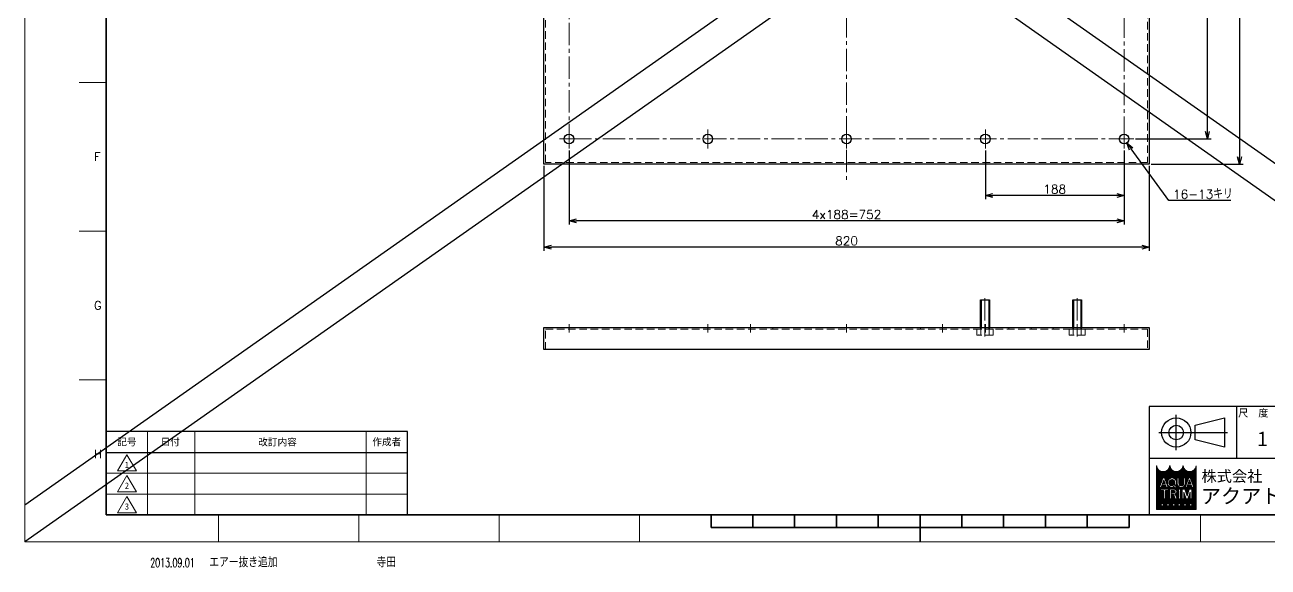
# Model space of a CAD drawing. Header units: millimetres. Extents: x 0 to 7745, y -34 to 1846.
# Drawn here: x 0 to 1684, y -34 to 701 of the extents above; entities that cross this region are included whole.
import ezdxf
from ezdxf import colors
from ezdxf.entities.mleader import LeaderData, LeaderLine
from ezdxf.enums import TextEntityAlignment as Align
from ezdxf.math import Vec2, Vec3

# ---------------------------------------------------------------- set-up
doc = ezdxf.new("R2010")
doc.units = ezdxf.units.MM
doc.header["$LTSCALE"] = 1.6
doc.header["$PDMODE"] = 99
doc.header["$PDSIZE"] = 1
doc.linetypes.add('CENTER2', pattern=[28.575000000000003, 19.05, -3.175, 3.175, -3.175])
doc.linetypes.add('HIDDEN', pattern=[9.524999999999999, 6.35, -3.175])
for name, color, linetype, lineweight in [('04_HIDDEN', 2, 'HIDDEN', 13), ('05_CENTER', 4, 'CENTER2', 13), ('08_DIM', 3, 'Continuous', 13), ('90_FRAME', 5, 'Continuous', 35)]:
    doc.layers.add(name, color=color, linetype=linetype, lineweight=lineweight)
doc.layers.add('10_DRAFT', color=8, linetype='Continuous', lineweight=0, plot=False)
doc.layers.add('91_BLANK', color=5, linetype='Continuous', lineweight=0, plot=False)
doc.styles.add('KSS_TXT', font='txt.shx', dxfattribs={"bigfont": 'extfont2.shx'})
doc.styles.add('KSS_TXT_L', font='txt.shx', dxfattribs={"height": 12, "bigfont": 'extfont2.shx'})
doc.styles.add('MS_G', font='MS Gothic.ttf')
doc.styles.get("Standard").update_dxf_attribs({"font": 'txt.shx', "bigfont": 'extfont2.shx'})
doc.styles.add('表題用', font='MS PGothic.ttf')
doc.dimstyles.new('KSS_DIM', dxfattribs={"dimscale": 4, "dimtxt": 3, "dimasz": 2.5, "dimexe": 1.25, "dimexo": 0.625, "dimtad": 1, "dimdsep": 46, "dimtxsty": 'KSS_TXT', "dimblk": 'OPEN30', "dimcen": 0, "dimazin": 2, "dimtfac": 0.75, "dimtmove": 0, "dimatfit": 3, "dimldrblk": 'OPEN30', "dimfxl": 1.25, "dimtolj": 1, "dimarcsym": 0})
doc.dimstyles.new('KSS_DIM$3', dxfattribs={"dimscale": 4, "dimtxt": 3, "dimasz": 2.5, "dimexe": 1.25, "dimexo": 0.625, "dimtad": 1, "dimtih": 1, "dimtoh": 1, "dimdsep": 46, "dimtxsty": 'KSS_TXT', "dimblk": 'OPEN30', "dimcen": 0, "dimazin": 2, "dimtfac": 0.75, "dimtofl": 0, "dimtmove": 0, "dimatfit": 3, "dimldrblk": 'OPEN30', "dimfxl": 1.25, "dimtolj": 1, "dimarcsym": 0})

# ---------------------------------------------------------------- blocks, each defined once
blk = doc.blocks.new('AM_BALLOON1')
at = {"transparency": 16777216}
blk.add_circle((0, 0), 5, dxfattribs=at)
blk.add_attdef('B_NUMBER', text='', height=3, dxfattribs=at).set_placement((0, 0), align=Align.MIDDLE_CENTER)
blk = doc.blocks.new('_OPEN')
at = {"color": 0, "linetype": 'ByBlock'}
for p, q in [((-1, 0.1666666666666666), (0, 0)), ((0, 0), (-1, -0.1666666666666666)), ((0, 0), (-1, 0))]:
    blk.add_line(p, q, dxfattribs=at)
blk = doc.blocks.new('A$C32E92F6D_1')
at = {"color": 0}
for p, q in [((-10.9696580000018, 8), (10.96965799999816, 8)), ((-10.9696580000018, 0), (-10.9696580000018, 8)), ((-10.9696580000018, 0), (10.96965799999816, 0)), ((-5.484826000003522, 0), (-5.484826000003522, 8)), ((5.484824999995908, 0), (5.484824999995908, 8)), ((10.96965799999816, 0), (10.96965799999816, 8))]:
    blk.add_line(p, q, dxfattribs=at)
at = {"color": 0, "linetype": 'CENTER2'}
blk.add_line((-3.637978807091713e-12, -42.06724930068594), (-3.637978807091713e-12, 10.08103002353891), dxfattribs=at)
at = {"color": 0, "linetype": 'HIDDEN'}
for p, q in [((-6.000008000002708, -40), (-6.000008000002708, -3.637978807091713e-12)), ((-5.053008000002592, -40), (-5.053008000002592, -3.637978807091713e-12)), ((5.052991999997175, -40), (5.052991999997175, -3.637978807091713e-12)), ((5.999991999997292, -40), (5.999991999997292, -3.637978807091713e-12)), ((-6.000008000002708, -40), (5.999991999997292, -40))]:
    blk.add_line(p, q, dxfattribs=at)
at = {"layer": '10_DRAFT', "style": 'KSS_TXT_L'}
blk.add_text('BT-M12x40L', height=0.3, dxfattribs=at).set_placement((6.259527368034469, 7.658340181842505))
blk = doc.blocks.new('_Open30')
at = {"color": 0, "linetype": 'ByBlock', "lineweight": -2}
for p, q in [((-1, 0.26794919), (0, 0)), ((0, 0), (-1, -0.26794919)), ((0, 0), (-1, 0))]:
    blk.add_line(p, q, dxfattribs=at)
blk = doc.blocks.new('*D147')
at = {"layer": '08_DIM', "color": 0, "lineweight": -2, "transparency": 16777216}
for p, q in [((1301.293689496165, 530.8912941020553), (1301.293689496165, 464.939733433381)), ((1489.293689488505, 530.8912941020553), (1489.293689488505, 464.939733433381)), ((1479.293689488505, 469.939733433381), (1311.293689496165, 469.939733433381))]:
    blk.add_line(p, q, dxfattribs=at)
at = {"layer": 'Defpoints', "color": 0, "transparency": 16777216}
for p in [(1301.293689496165, 533.3912941020553), (1489.293689488505, 533.3912941020553), (1301.293689496165, 469.939733433381)]:
    blk.add_point(p, dxfattribs=at)
at = {"layer": '08_DIM', "color": 0, "lineweight": -2, "transparency": 16777216, "xscale": 10, "yscale": 10, "zscale": 10, "rotation": 180}
blk.add_blockref('_Open30', (1301.293689496165, 469.939733433381), dxfattribs=at)
at = {"layer": '08_DIM', "color": 0, "lineweight": -2, "transparency": 16777216, "xscale": 10, "yscale": 10, "zscale": 10}
blk.add_blockref('_Open30', (1489.293689488505, 469.939733433381), dxfattribs=at)
at = {"layer": '08_DIM', "color": 0, "transparency": 16777216, "insert": (1395.293689492335, 478.439733433381), "char_height": 12, "attachment_point": 5, "style": 'KSS_TXT'}
blk.add_mtext('\\A1;188', dxfattribs=at)
blk = doc.blocks.new('*D148')
at = {"layer": '08_DIM', "color": 0, "lineweight": -2, "transparency": 16777216}
for p, q in [((737.2936894885054, 530.8912941020553), (737.2936894885054, 430.4867494991978)), ((1489.293689488505, 530.8912941020553), (1489.293689488505, 430.4867494991978)), ((1479.293689488505, 435.4867494991978), (747.2936894885054, 435.4867494991978))]:
    blk.add_line(p, q, dxfattribs=at)
at = {"layer": 'Defpoints', "color": 0, "transparency": 16777216}
for p in [(737.2936894885054, 533.3912941020553), (1489.293689488505, 533.3912941020553), (737.2936894885054, 435.4867494991978)]:
    blk.add_point(p, dxfattribs=at)
at = {"layer": '08_DIM', "color": 0, "lineweight": -2, "transparency": 16777216, "xscale": 10, "yscale": 10, "zscale": 10, "rotation": 180}
blk.add_blockref('_Open30', (737.2936894885054, 435.4867494991978), dxfattribs=at)
at = {"layer": '08_DIM', "color": 0, "lineweight": -2, "transparency": 16777216, "xscale": 10, "yscale": 10, "zscale": 10}
blk.add_blockref('_Open30', (1489.293689488505, 435.4867494991978), dxfattribs=at)
at = {"layer": '08_DIM', "color": 0, "transparency": 16777216, "insert": (1113.293689488505, 443.9950828325311), "char_height": 12, "attachment_point": 5, "style": 'KSS_TXT'}
blk.add_mtext('\\A1;4x188=752', dxfattribs=at)
blk = doc.blocks.new('*D149')
at = {"layer": '08_DIM', "color": 0, "lineweight": -2, "transparency": 16777216}
for p, q in [((703.293689488529, 509.9268847162402), (703.293689488529, 394.7642022428849)), ((1523.293689488529, 509.9268847162402), (1523.293689488529, 394.7642022428849)), ((1513.293689488529, 399.7642022428849), (713.293689488529, 399.7642022428849))]:
    blk.add_line(p, q, dxfattribs=at)
at = {"layer": 'Defpoints', "color": 0, "transparency": 16777216}
for p in [(703.293689488529, 512.4268847162402), (1523.293689488529, 512.4268847162402), (703.293689488529, 399.7642022428849)]:
    blk.add_point(p, dxfattribs=at)
at = {"layer": '08_DIM', "color": 0, "lineweight": -2, "transparency": 16777216, "xscale": 10, "yscale": 10, "zscale": 10, "rotation": 180}
blk.add_blockref('_Open30', (703.293689488529, 399.7642022428849), dxfattribs=at)
at = {"layer": '08_DIM', "color": 0, "lineweight": -2, "transparency": 16777216, "xscale": 10, "yscale": 10, "zscale": 10}
blk.add_blockref('_Open30', (1523.293689488529, 399.7642022428849), dxfattribs=at)
at = {"layer": '08_DIM', "color": 0, "transparency": 16777216, "insert": (1113.293689488529, 408.2642022428849), "char_height": 12, "attachment_point": 5, "style": 'KSS_TXT'}
blk.add_mtext('\\A1;820', dxfattribs=at)
blk = doc.blocks.new('*D150')
at = {"layer": '08_DIM', "color": 0, "lineweight": -2, "transparency": 16777216}
for p, q in [((1504.829280102714, 1298.426884716217), (1607.071851408546, 1298.426884716217)), ((1602.071851408546, 556.4268847162166), (1602.071851408546, 1288.426884716217)), ((1504.829280102714, 546.4268847162166), (1607.071851408546, 546.4268847162166))]:
    blk.add_line(p, q, dxfattribs=at)
at = {"layer": 'Defpoints', "color": 0, "transparency": 16777216}
for p in [(1502.329280102714, 1298.426884716217), (1602.071851408546, 1298.426884716217), (1502.329280102714, 546.4268847162166)]:
    blk.add_point(p, dxfattribs=at)
at = {"layer": '08_DIM', "color": 0, "lineweight": -2, "transparency": 16777216, "xscale": 10, "yscale": 10, "zscale": 10}
for p, rotation in [((1602.071851408546, 1298.426884716217), 90), ((1602.071851408546, 546.4268847162166), 270)]:
    blk.add_blockref('_Open30', p, dxfattribs=dict(at, rotation=rotation))
at = {"layer": '08_DIM', "color": 0, "transparency": 16777216, "insert": (1593.563518075212, 922.4268847162166), "char_height": 12, "attachment_point": 5, "rotation": 90, "style": 'KSS_TXT'}
blk.add_mtext('\\A1;4x188=752', dxfattribs=at)
blk = doc.blocks.new('*D151')
at = {"layer": '08_DIM', "color": 0, "lineweight": -2, "transparency": 16777216}
for p, q in [((1525.793689488529, 1332.42688471624), (1650.744584679184, 1332.42688471624)), ((1645.744584679184, 1322.42688471624), (1645.744584679184, 522.4268847162402)), ((1525.793689488529, 512.4268847162402), (1650.744584679184, 512.4268847162402))]:
    blk.add_line(p, q, dxfattribs=at)
at = {"layer": 'Defpoints', "color": 0, "transparency": 16777216}
for p in [(1523.293689488529, 1332.42688471624), (1523.293689488529, 512.4268847162402), (1645.744584679184, 512.4268847162402)]:
    blk.add_point(p, dxfattribs=at)
at = {"layer": '08_DIM', "color": 0, "lineweight": -2, "transparency": 16777216, "xscale": 10, "yscale": 10, "zscale": 10}
for p, rotation in [((1645.744584679184, 1332.42688471624), 90), ((1645.744584679184, 512.4268847162402), 270)]:
    blk.add_blockref('_Open30', p, dxfattribs=dict(at, rotation=rotation))
at = {"layer": '08_DIM', "color": 0, "transparency": 16777216, "insert": (1637.244584679184, 922.4268847162402), "char_height": 12, "attachment_point": 5, "rotation": 90, "style": 'KSS_TXT'}
blk.add_mtext('\\A1;820', dxfattribs=at)
blk = doc.blocks.new('*D161')
at = {"layer": '08_DIM', "color": 0, "lineweight": -2, "transparency": 16777216}
for p, q in [((1549.678811391708, 463.0087280557556), (1498.968880369729, 533.0612316677604)), ((1633.862144725041, 463.0087280557556), (1549.678811391708, 463.0087280557556))]:
    blk.add_line(p, q, dxfattribs=at)
at = {"layer": 'Defpoints', "color": 0, "transparency": 16777216}
for p in [(1485.482250656541, 551.6921419777626), (1493.105128320517, 541.1616274547179)]:
    blk.add_point(p, dxfattribs=at)
at = {"layer": '08_DIM', "color": 0, "lineweight": -2, "transparency": 16777216, "xscale": 10, "yscale": 10, "zscale": 10, "rotation": 125.900201457807}
blk.add_blockref('_Open30', (1493.105128320517, 541.1616274547179), dxfattribs=at)
at = {"layer": '08_DIM', "color": 0, "transparency": 16777216, "insert": (1596.020478058375, 471.5087280557556), "char_height": 12, "attachment_point": 5, "style": 'KSS_TXT'}
blk.add_mtext('\\A1;16-13キリ', dxfattribs=at)

msp = doc.modelspace()

# ---------------------------------------------------------------- hatches: boundary and pattern name
at = {"layer": '90_FRAME', "lineweight": 5}
h = msp.add_hatch(dxfattribs=at)
h.set_pattern_fill('_USER', color=4, scale=1.2, angle=45, pattern_type=0)
h.set_pattern_definition([(45, (-945.6771580300181, -14.96861364743239), (-0.8485281374238569, 0.848528137423857), [])])
edge = h.paths.add_edge_path()
edge.add_arc((1587.106851105426, 103.0756889406746), 0.2561589359989652, 90, 180)
edge.add_ellipse((1578.141288345462, 103.0756889406746), major_axis=(-8.709403823964816, 0), ratio=0.8823529411764706, start_angle=360, end_angle=540, ccw=False)
edge.add_arc((1569.175725585498, 103.0756889406746), 0.2561589359989652, 3.187317984128255, 180.0000000000261)
edge.add_ellipse((1560.210162825533, 103.0756889406746), major_axis=(-8.709403823964816, 0), ratio=0.8823529411764706, start_angle=360, end_angle=540, ccw=False)
edge.add_arc((1551.244600065569, 103.0756889406746), 0.2561589359989652, 3.187317984128255, 180)
edge.add_ellipse((1542.279037305605, 103.0756889406746), major_axis=(-8.709403823964816, 0), ratio=0.8823529411764706, start_angle=360, end_angle=540, ccw=False)
edge.add_arc((1533.313474545641, 103.0756889406746), 0.2561589359989652, 3.187317984128255, 90)
edge.add_line((1533.313474545641, 103.3318478766758), (1533.313474545641, 44.15913366091428))
edge.add_line((1533.313474545641, 44.15913366091246), (1587.106851105424, 44.15913366091246))
edge.add_line((1587.106851105426, 44.15913366091246), (1587.106851105426, 103.3318478766722))
h.paths.add_polyline_path([(1541.987718313027, 86.72910592718273), (1544.1115856863, 86.72910592718273), (1548.941307527639, 73.98263727187242), (1548.941307527639, 73.92115912723403), (1546.641970452547, 73.92115912723403), (1545.439607969325, 77.29778354664433), (1540.710927817199, 77.29778354664433), (1541.404155285403, 79.24459146023565), (1544.746380501125, 79.24459146023565), (1543.049651999663, 84.00955624507134), (1539.457333546783, 73.92115912723403), (1537.157996471688, 73.92115912723403), (1537.157996471688, 73.98263727187242)], flags=16)
edge = h.paths.add_edge_path(flags=16)
edge.add_ellipse((1554.286678030083, 81.09360933520458), major_axis=(-5.8916555279762, 0), ratio=0.9565217391304346, start_angle=180, end_angle=360, ccw=False)
edge.add_line((1560.178333558059, 81.09360933520458), (1560.178333558059, 79.55665571921037))
edge.add_ellipse((1554.286678030083, 79.55665571921037), major_axis=(-5.8916555279762, 0), ratio=0.9565217391304346, start_angle=142.1052553177129, end_angle=180, ccw=False)
edge.add_line((1558.936021579444, 76.09526146155787), (1557.285296600079, 77.4554772650825))
edge.add_ellipse((1554.286678030083, 79.70737472682578), major_axis=(3.75679118758396, 0), ratio=0.9950358206786509, start_angle=-37.0427632869818, end_angle=0)
edge.add_line((1558.043464501574, 79.70722960958102), (1558.043464501574, 80.94289032758917))
edge.add_ellipse((1554.286678030083, 80.94289032758917), major_axis=(3.75678647149081, 0), ratio=0.9947182625257321, start_angle=360, end_angle=540)
edge.add_line((1550.529891558592, 80.94289032758917), (1550.529891558592, 79.70724298545775))
edge.add_ellipse((1554.286678030083, 79.70737472682578), major_axis=(3.75679118758396, 0), ratio=0.9950358206786509, start_angle=-180, end_angle=-65.75794872216291)
edge.add_line((1555.829187784792, 76.29886595284898), (1554.783233280467, 77.31683014038919))
edge.add_line((1554.783233280465, 77.31683014038737), (1555.917878471079, 78.52166531088534))
edge.add_line((1555.917878471079, 78.52166531088716), (1560.662102406963, 74.61237184667317))
edge.add_line((1560.662102406961, 74.61237184667135), (1559.17957633999, 73.03813563481873))
edge.add_line((1559.179576339993, 73.03813563482055), (1557.398624999427, 74.77142773973338))
edge.add_ellipse((1554.286678030083, 79.55665571921037), major_axis=(-5.8916555279762, 0), ratio=0.9565217391304346, start_angle=0, end_angle=121.88362473889401, ccw=False)
edge.add_line((1548.395022502107, 79.55665571921037), (1548.395022502107, 81.09360933520458))
h.paths.add_polyline_path([(1549.322272314501, 71.3595697672443), (1549.322272314501, 69.56645721525075), (1545.479888274516, 69.56645721525075, 0.4142135623730951), (1545.223729338515, 69.31029827925141), (1545.223729338515, 58.5516229672956), (1542.918298914527, 58.5516229672956), (1542.918298914527, 69.31029827925141, 0.4142135623730951), (1542.662139978529, 69.56645721525075), (1538.819755938545, 69.56645721525075), (1538.819755938545, 71.3595697672443)], flags=16)
edge = h.paths.add_edge_path(flags=16)
edge.add_line((1550.782336630131, 71.3595697672443), (1556.673992158107, 71.3595697672443))
edge.add_ellipse((1556.673992158103, 67.99033192354347), major_axis=(-4.134945875879031, 7.595772347314229e-16), ratio=0.8148203011203055, start_angle=111.38697473498539, end_angle=270, ccw=False)
edge.add_arc((1557.308096793895, 63.42427632530399), 1.674818033710892, 22.272952259934925, 58.5531130129101, ccw=False)
edge.add_line((1558.85795455382, 64.05906477040827), (1561.06509696998, 58.65408654169534))
edge.add_line((1561.065096969982, 58.65408654169534), (1561.065096969982, 58.5516229672956))
edge.add_line((1561.065096969982, 58.5516229672956), (1558.580355290793, 58.5516229672956))
edge.add_line((1558.580355290793, 58.5516229672956), (1556.630490053464, 63.97910444256723))
edge.add_arc((1555.679984732655, 63.59645833584892), 1.02463574399587, 21.92829786654815, 90)
edge.add_line((1555.679984732655, 64.62109407984263), (1553.164614734919, 64.62109407984263))
edge.add_line((1553.164614734917, 64.62109407984263), (1553.164614734917, 66.41420663183618))
edge.add_line((1553.164614734917, 66.41420663183618), (1556.981382881301, 66.41420663183618))
edge.add_arc((1556.926424426744, 67.99033192354347), 1.577083183248922, 271.9970571044071, 448.0029428955929)
edge.add_line((1556.981382881306, 69.56645721525075), (1553.087767054122, 69.56645721525075))
edge.add_line((1553.08776705412, 69.56645721525075), (1553.08776705412, 58.5516229672956))
edge.add_line((1553.08776705412, 58.5516229672956), (1550.782336630129, 58.5516229672956))
edge.add_line((1550.782336630131, 58.5516229672956), (1550.782336630131, 71.3595697672443))
h.paths.add_polyline_path([(1561.362454897633, 86.72910592718273), (1563.667885321626, 86.72910592718273), (1563.667885321626, 79.55665571921037, 0.175030561155744), (1564.684904958587, 76.62111705864646, 0.2571496110314638), (1568.798680148641, 76.62111705864646, 0.1750305611562702), (1569.815699785599, 79.55665571921946), (1569.815699785599, 86.72910592718273), (1572.121130209591, 86.72910592718273), (1572.121130209591, 79.09325813684137, -0.3793912406243967), (1567.12603095761, 73.92115912723403), (1566.35755414961, 73.92115912723403, -0.3793912406243716), (1561.362454897633, 79.09325813684137)], flags=16)
h.paths.add_polyline_path([(1563.007672923854, 71.3595697672443), (1565.825421219845, 71.3595697672443), (1565.825421219845, 69.56645721525075, 0.4142135623730951), (1565.569262283847, 69.31029827925141), (1565.569262283847, 60.60089445528666, 0.4142135623730951), (1565.825421219845, 60.34473551928915), (1565.825421219845, 58.5516229672956), (1563.007672923854, 58.5516229672956), (1563.007672923854, 60.34473551928915, 0.4142135623730951), (1563.263831859855, 60.60089445528666), (1563.263831859855, 69.31029827925141, 0.4142135623730951), (1563.007672923854, 69.56645721525075)], flags=16)
h.paths.add_polyline_path([(1568.133347768792, 71.3595697672443), (1571.478678283533, 71.3595697672443), (1574.537321168766, 62.05736025438256), (1577.595964053999, 71.3595697672443), (1580.943417472809, 71.3595697672443), (1580.943417472809, 58.5516229672956), (1578.63798704882, 58.5516229672956), (1578.63798704882, 67.51718572725969), (1575.690036380762, 58.5516229672956), (1573.384605956773, 58.5516229672956), (1570.436655288712, 67.51718572725969), (1570.438778192784, 58.5516229672956), (1568.133347768792, 58.5516229672956)], flags=16)
h.paths.add_polyline_path([(1576.821057836765, 86.72910592718273), (1578.944925210039, 86.72910592718273), (1583.774647051378, 73.98263727187242), (1583.774647051378, 73.92115912723403), (1581.475309976282, 73.92115912723403), (1580.272947493064, 77.29778354664433), (1575.544267340938, 77.29778354664433), (1576.237494809139, 79.24459146023565), (1579.579720024864, 79.24459146023565), (1577.882991523402, 84.00955624507134), (1574.290673070518, 73.92115912723403), (1571.991335995423, 73.92115912723403), (1571.991335995423, 73.98263727187242)], flags=16)
h.paths.add_polyline_path([(1539.461289009618, 51.84390174088168), (1542.535196241603, 51.84390174088168), (1542.535196241603, 48.76999450889508), (1539.461289009618, 48.76999450889508)], flags=16)
h.paths.add_polyline_path([(1547.146057089587, 51.84390174088168), (1550.219964321572, 51.84390174088168), (1550.219964321572, 48.76999450889508), (1547.146057089587, 48.76999450889508)], flags=16)
h.paths.add_polyline_path([(1554.830825169556, 51.84390174088168), (1557.904732401541, 51.84390174088168), (1557.904732401541, 48.76999450889508), (1554.830825169556, 48.76999450889508)], flags=16)
h.paths.add_polyline_path([(1562.515593249526, 51.84390174088168), (1565.58950048151, 51.84390174088168), (1565.58950048151, 48.76999450889508), (1562.515593249526, 48.76999450889508)], flags=16)
h.paths.add_polyline_path([(1570.200361329495, 51.84390174088168), (1573.27426856148, 51.84390174088168), (1573.27426856148, 48.76999450889508), (1570.200361329495, 48.76999450889508)], flags=16)
h.paths.add_polyline_path([(1577.885129409464, 51.84390174088168), (1580.959036641449, 51.84390174088168), (1580.959036641449, 48.76999450889508), (1577.885129409464, 48.76999450889508)], flags=16)

# ---------------------------------------------------------------- linework, layer by layer
for p, q in [((-8.093379619822372e-07, 1655.492231894922), (2352.090441588782, -1.126752522395691e-07)), ((2352.090441588782, 1655.492231894922), (-8.093379619822372e-07, -1.126752522395691e-07)), ((2281.051435880318, 1655.492231894923), (-8.093379619822372e-07, 49.99999988732475)), ((71.03900489912576, 1655.492231894923), (2352.090441588782, 49.99999988732475)), ((1294.793712489828, 290.789903493872), (1294.793712489828, 328.4899034938727)), ((1294.793712489828, 328.4899034938727), (1306.793712489828, 328.4899034938727)), ((1295.740712489828, 328.4899034938727), (1295.740712489828, 290.789903493872)), ((1305.846712489828, 328.4899034938727), (1305.846712489828, 290.789903493872)), ((1306.793712489828, 328.4899034938727), (1306.793712489828, 290.789903493872)), ((1419.793697489827, 290.789903493872), (1419.793697489827, 328.4899034938727)), ((1419.793697489827, 328.4899034938727), (1431.793697489827, 328.4899034938727)), ((1420.740697489827, 328.4899034938727), (1420.740697489827, 290.789903493872)), ((1430.846697489827, 328.4899034938727), (1430.846697489827, 290.789903493872)), ((1431.793697489827, 328.4899034938727), (1431.793697489827, 290.789903493872))]:
    msp.add_line(p, q)
at = {"color": 0}
for points in [[(703.293689488529, 1332.42688471624), (1523.293689488529, 1332.42688471624), (1523.293689488529, 512.4268847162402), (703.293689488529, 512.4268847162402)], [(703.293689488529, 290.789903493872), (1523.293689488529, 290.789903493872), (1523.293689488529, 260.789903493872), (703.293689488529, 260.789903493872)]]:
    msp.add_lwpolyline(points, close=True, dxfattribs=at)
for centre in [(737.293689488529, 546.4268847162402), (925.2936894885308, 546.4268847162402), (1113.293689488529, 546.4268847162402), (1301.293689496189, 546.4268847162402), (1489.293689488529, 546.4268847162402)]:
    msp.add_circle(centre, 6.5, dxfattribs=at)
at = {"layer": '04_HIDDEN'}
for p, q in [((705.5936894885283, 288.4899034938727), (1520.99368948853, 288.4899034938727)), ((705.5936894885283, 260.789903493872), (705.5936894885283, 288.4899034938727)), ((1013.293689489824, 288.4899034938727), (1013.293689489824, 290.789903493872)), ((1213.293689487234, 288.4899034938727), (1213.293689487234, 290.789903493872)), ((1333.29368948983, 288.4899034938727), (1333.29368948983, 290.789903493872)), ((1393.29368948983, 288.4899034938727), (1393.29368948983, 290.789903493872)), ((1520.99368948853, 288.4899034938727), (1520.99368948853, 260.789903493872))]:
    msp.add_line(p, q, dxfattribs=at)
msp.add_lwpolyline([(705.5936894885283, 1330.126884716241), (1520.99368948853, 1330.126884716241), (1520.99368948853, 514.7268847162413), (705.5936894885283, 514.7268847162413)], close=True, dxfattribs=at)
at = {"layer": '05_CENTER'}
for p, q in [((1113.29368948983, 1354.675506064494), (1113.29368948983, 490.1782633613473)), ((737.2936894885054, 533.3912941020553), (737.2936894885054, 559.4624753304179)), ((925.2936894885072, 533.3912941020553), (925.2936894885072, 559.4624753304179)), ((1113.293689488505, 533.3912941020553), (1113.293689488505, 559.4624753304179)), ((1301.293689496165, 533.3912941020553), (1301.293689496165, 559.4624753304179)), ((1489.293689488505, 533.3912941020553), (1489.293689488505, 559.4624753304179)), ((750.3292801027139, 546.4268847162166), (724.2580988743514, 546.4268847162166)), ((1502.329280102714, 546.4268847162166), (1476.258098874351, 546.4268847162166)), ((737.293689488529, 295.352059985754), (737.293689488529, 283.9479013865631)), ((925.2936894885308, 295.3520599891573), (925.2936894885308, 283.9479013899664)), ((983.2936894898241, 295.3520599891573), (983.2936894898241, 283.9479013899664)), ((1113.293689488529, 295.352059985754), (1113.293689488529, 283.9479013865631)), ((1243.293689487234, 295.3520599891573), (1243.293689487234, 283.9479013899664)), ((1300.793704489829, 295.352059985754), (1300.793704489829, 283.9479013865631)), ((1301.293689496189, 295.352059985754), (1301.293689496189, 283.9479013865631)), ((1425.793704489827, 295.352059985754), (1425.793704489827, 283.9479013865631)), ((1489.293689488529, 295.352059985754), (1489.293689488529, 283.9479013865631))]:
    msp.add_line(p, q, dxfattribs=at)
msp.add_lwpolyline([(737.293689488529, 546.4268847162402), (1489.293689488529, 546.4268847162402), (1489.293689488529, 1298.42688471624), (737.293689488529, 1298.42688471624)], close=True, dxfattribs=at)
at = {"layer": '10_DRAFT'}
msp.add_line((1363.29368948983, 288.4899034938727), (1363.29368948983, 290.789903493872), dxfattribs=at)
at = {"layer": '90_FRAME', "color": 4, "lineweight": 13}
for p, q in [((110.3223633137168, 623.1917238664003), (73.51048617101658, 623.1917238664003)), ((110.3223633137168, 421.5596222622155), (73.51048617101658, 421.5596222622155)), ((110.3223633137168, 219.9275206580308), (73.51048617101658, 219.9275206580308)), ((262.3461128856848, -1.126752522395691e-07), (262.3461128856848, 36.64729619654992)), ((452.4369830849178, -1.126752522395691e-07), (452.4369830849178, 36.64729619654992)), ((642.5278532841506, -1.126752522395691e-07), (642.5278532841506, 36.64729619654992)), ((832.6187234833835, -1.126752522395691e-07), (832.6187234833835, 36.64729619654992)), ((1592.982204280308, -1.126752522395691e-07), (1592.982204280308, 36.64729619654992))]:
    msp.add_line(p, q, dxfattribs=at)
at = {"layer": '90_FRAME', "color": 0, "lineweight": 25}
for p, q in [((1559.908564453032, 124.6158676247667), (1559.908564453032, 172.1358676245744)), ((1642.078564452699, 113.0187247676675), (1642.078564452699, 183.73301048167)), ((1536.148564453128, 148.3758676246669), (1629.208564452751, 148.3758676246669)), ((110.3223633137168, 121.5044390533529), (518.322363310147, 121.5044390533529)), ((1847.707135880381, 113.0187247676675), (1523.27856445318, 113.0187247676675))]:
    msp.add_line(p, q, dxfattribs=at)
at = {"layer": '90_FRAME', "color": 0, "lineweight": 13}
for p, q in [((166.3223633101471, 36.64729619654995), (166.3223633101471, 149.7901533389466)), ((230.3223633101471, 36.64729619654992), (230.3223633101471, 149.7901533389466)), ((462.3223633101471, 36.64729619654992), (462.3223633101471, 149.7901533389466)), ((110.3223633137168, 93.21872476774462), (518.322363310147, 93.21872476774465)), ((110.3223633137168, 64.9330104821509), (518.322363310147, 64.93301048215093))]:
    msp.add_line(p, q, dxfattribs=at)
at = {"layer": '90_FRAME', "color": 4, "lineweight": 5}
for p, q in [((1533.313474545641, 44.15913366091246), (1533.313474545641, 103.3318478766758)), ((1587.106851105426, 103.3318478766758), (1587.106851105426, 44.15913366091246)), ((1537.157996471688, 73.98263727187242), (1541.987718313027, 86.72910592718273)), ((1541.987718313027, 86.72910592718273), (1544.1115856863, 86.72910592718273)), ((1548.941307527639, 73.98263727187242), (1544.1115856863, 86.72910592718273)), ((1561.362454897633, 79.09325813684137), (1561.362454897633, 86.72910592718273)), ((1563.667885321626, 86.72910592718273), (1561.362454897633, 86.72910592718273)), ((1563.667885321626, 79.55665571921037), (1563.667885321626, 86.72910592718273)), ((1569.815699785599, 79.55665571921037), (1569.815699785599, 86.72910592718273)), ((1569.815699785599, 86.72910592718273), (1572.121130209591, 86.72910592718273)), ((1571.991335995423, 73.98263727187242), (1576.821057836765, 86.72910592718273)), ((1572.121130209591, 79.09325813684137), (1572.121130209591, 86.72910592718273)), ((1576.821057836765, 86.72910592718273), (1578.944925210039, 86.72910592718273)), ((1583.774647051378, 73.98263727187242), (1578.944925210039, 86.72910592718273)), ((1537.157996471688, 73.92115912723403), (1537.157996471688, 73.98263727187242)), ((1537.157996471688, 73.98263727187242), (1537.157996471688, 73.98263727187242)), ((1537.157996471688, 73.92115912723403), (1537.157996471688, 73.98263727187242)), ((1537.157996471688, 73.92115912723403), (1539.457333546783, 73.92115912723403)), ((1538.819755938545, 71.3595697672443), (1549.322272314501, 71.3595697672443)), ((1538.819755938545, 71.3595697672443), (1538.819755938545, 69.56645721525075)), ((1538.819755938545, 69.56645721525075), (1542.662139978529, 69.56645721525075)), ((1539.457333546783, 73.92115912723403), (1543.049651999663, 84.00955624507134)), ((1540.710927817199, 77.29778354664433), (1541.404155285403, 79.24459146023565)), ((1540.710927817199, 77.29778354664433), (1545.439607969325, 77.29778354664433)), ((1541.404155285403, 79.24459146023565), (1544.746380501125, 79.24459146023565)), ((1542.918298914527, 58.5516229672956), (1542.918298914527, 69.31029827925141)), ((1544.746380501125, 79.24459146023565), (1543.049651999663, 84.00955624507134)), ((1545.223729338515, 58.5516229672956), (1545.223729338515, 69.31029827925141)), ((1546.641970452547, 73.92115912723403), (1545.439607969325, 77.29778354664433)), ((1545.479888274516, 69.56645721525075), (1549.322272314501, 69.56645721525075)), ((1548.941307527639, 73.92115912723403), (1546.641970452547, 73.92115912723403)), ((1548.395022502107, 81.09360933520458), (1548.395022502107, 79.55665571921037)), ((1548.941307527639, 73.92115912723403), (1548.941307527639, 73.98263727187242)), ((1549.322272314501, 71.3595697672443), (1549.322272314501, 69.56645721525075)), ((1550.529891558592, 80.94289032758917), (1550.529891558592, 79.71332743479417)), ((1550.782336630131, 71.3595697672443), (1550.782336630131, 58.5516229672956)), ((1550.782336630131, 71.3595697672443), (1556.673992158103, 71.3595697672443)), ((1553.08776705412, 58.5516229672956), (1553.08776705412, 69.56645721525075)), ((1553.08776705412, 69.56645721525075), (1556.981382881306, 69.56645721525075)), ((1554.783233280465, 77.31683014038737), (1555.917878471079, 78.52166531088716)), ((1554.783233280465, 77.31683014038737), (1555.829187784792, 76.29886595284898)), ((1555.917878471079, 78.52166531088716), (1560.662102406961, 74.61237184667135)), ((1557.285296600079, 77.4554772650825), (1558.936021579444, 76.09526146155787)), ((1557.398624999427, 74.77142773973338), (1559.179576339993, 73.03813563482055)), ((1558.043464501574, 80.94289032758917), (1558.043464501574, 79.71332743479417)), ((1559.179576339993, 73.03813563482055), (1560.662102406961, 74.61237184667135)), ((1560.178333558059, 81.09360933520458), (1560.178333558059, 79.55665571921037)), ((1563.007672923854, 71.3595697672443), (1565.825421219845, 71.3595697672443)), ((1563.007672923854, 71.3595697672443), (1563.007672923854, 69.56645721525075)), ((1563.263831859855, 60.60089445528666), (1563.263831859855, 69.31029827925141)), ((1565.569262283847, 60.60089445528666), (1565.569262283847, 69.31029827925141)), ((1565.825421219845, 71.3595697672443), (1565.825421219845, 69.56645721525075)), ((1567.12603095761, 73.92115912723403), (1566.357554149614, 73.92115912723403)), ((1568.133347768792, 71.3595697672443), (1568.133347768792, 58.5516229672956)), ((1568.133347768792, 71.3595697672443), (1571.478678283533, 71.3595697672443)), ((1570.438778192784, 58.5516229672956), (1570.436655288712, 67.51718572725969)), ((1573.384605956773, 58.5516229672956), (1570.436655288712, 67.51718572725969)), ((1574.537321168766, 62.05736025438256), (1571.478678283533, 71.3595697672443)), ((1571.991335995423, 73.92115912723403), (1571.991335995423, 73.98263727187242)), ((1571.991335995423, 73.98263727187242), (1571.991335995423, 73.98263727187242)), ((1571.991335995423, 73.92115912723403), (1571.991335995423, 73.98263727187242)), ((1571.991335995423, 73.92115912723403), (1574.290673070518, 73.92115912723403)), ((1574.290673070518, 73.92115912723403), (1577.882991523402, 84.00955624507134)), ((1574.537321168766, 62.05736025438256), (1577.595964053999, 71.3595697672443)), ((1575.544267340938, 77.29778354664433), (1576.237494809139, 79.24459146023565)), ((1575.544267340938, 77.29778354664433), (1580.272947493064, 77.29778354664433)), ((1575.690036380762, 58.5516229672956), (1578.63798704882, 67.51718572725969)), ((1576.237494809139, 79.24459146023565), (1579.579720024864, 79.24459146023565)), ((1580.943417472809, 71.3595697672443), (1577.595964053999, 71.3595697672443)), ((1579.579720024864, 79.24459146023565), (1577.882991523402, 84.00955624507134)), ((1578.63798704882, 67.51718572725969), (1578.63798704882, 58.5516229672956)), ((1581.475309976282, 73.92115912723403), (1580.272947493064, 77.29778354664433)), ((1580.943417472809, 58.5516229672956), (1580.943417472809, 71.3595697672443)), ((1583.774647051378, 73.92115912723403), (1581.475309976282, 73.92115912723403)), ((1583.774647051378, 73.92115912723403), (1583.774647051378, 73.98263727187242)), ((1539.461289009618, 51.84390174088168), (1542.535196241603, 51.84390174088168)), ((1539.461289009618, 51.84390174088168), (1539.461289009618, 48.76999450889508)), ((1542.535196241603, 51.84390174088168), (1542.535196241603, 48.76999450889508)), ((1542.918298914527, 58.5516229672956), (1545.223729338515, 58.5516229672956)), ((1547.146057089587, 51.84390174088168), (1550.219964321572, 51.84390174088168)), ((1547.146057089587, 51.84390174088168), (1547.146057089587, 48.76999450889508)), ((1550.219964321572, 51.84390174088168), (1550.219964321572, 48.76999450889508)), ((1550.782336630131, 58.5516229672956), (1553.08776705412, 58.5516229672956)), ((1553.164614734917, 64.62109407984263), (1553.164614734917, 66.41420663183618)), ((1553.164614734917, 66.41420663183618), (1556.981382881306, 66.41420663183618)), ((1553.164614734917, 64.62109407984263), (1555.679984732655, 64.62109407984263)), ((1554.830825169556, 51.84390174088168), (1557.904732401541, 51.84390174088168)), ((1554.830825169556, 51.84390174088168), (1554.830825169556, 48.76999450889508)), ((1556.630490053464, 63.97910444256723), (1558.580355290793, 58.5516229672956)), ((1557.904732401541, 51.84390174088168), (1557.904732401541, 48.76999450889508)), ((1558.580355290793, 58.5516229672956), (1561.065096969982, 58.5516229672956)), ((1558.85795455382, 64.05906477041009), (1561.065096969982, 58.65408654169534)), ((1561.065096969982, 58.65408654169534), (1561.065096969982, 58.5516229672956)), ((1562.515593249526, 51.84390174088168), (1565.58950048151, 51.84390174088168)), ((1562.515593249526, 51.84390174088168), (1562.515593249526, 48.76999450889508)), ((1563.007672923854, 58.5516229672956), (1563.007672923854, 60.34473551928915)), ((1563.007672923854, 58.5516229672956), (1565.825421219845, 58.5516229672956)), ((1565.58950048151, 51.84390174088168), (1565.58950048151, 48.76999450889508)), ((1565.825421219845, 58.5516229672956), (1565.825421219845, 60.34473551928915)), ((1568.133347768792, 58.5516229672956), (1570.438778192784, 58.5516229672956)), ((1570.200361329495, 51.84390174088168), (1573.27426856148, 51.84390174088168)), ((1570.200361329495, 51.84390174088168), (1570.200361329495, 48.76999450889508)), ((1573.27426856148, 51.84390174088168), (1573.27426856148, 48.76999450889508)), ((1573.384605956773, 58.5516229672956), (1575.690036380762, 58.5516229672956)), ((1580.959036641449, 51.84390174088168), (1577.885129409464, 51.84390174088168)), ((1577.885129409464, 51.84390174088168), (1577.885129409464, 48.76999450889508)), ((1578.63798704882, 58.5516229672956), (1580.943417472809, 58.5516229672956)), ((1580.959036641449, 51.84390174088168), (1580.959036641449, 48.76999450889508)), ((1587.106851105426, 44.15913366091246), (1533.313474545641, 44.15913366091246)), ((1542.535196241603, 48.76999450889508), (1539.461289009618, 48.76999450889508)), ((1550.219964321572, 48.76999450889508), (1547.146057089587, 48.76999450889508)), ((1557.904732401541, 48.76999450889508), (1554.830825169556, 48.76999450889508)), ((1565.58950048151, 48.76999450889508), (1562.515593249526, 48.76999450889508)), ((1573.27426856148, 48.76999450889508), (1570.200361329495, 48.76999450889508)), ((1577.885129409464, 48.76999450889508), (1580.959036641449, 48.76999450889508))]:
    msp.add_line(p, q, dxfattribs=at)
at = {"layer": '90_FRAME'}
for p, q in [((929.6321781687053, 19.65719905375792), (929.6321781687053, 36.64729619654992)), ((986.2658353113355, 19.65719905375792), (986.2658353113355, 36.64729619654992)), ((1042.899492453966, 19.65719905375792), (1042.899492453966, 36.64729619654992)), ((1099.533149596589, 19.65719905375792), (1099.533149596589, 36.64729619654992)), ((1156.166806739219, 19.65719905375792), (1156.166806739219, 36.64729619654992)), ((1212.80046388185, -1.126752522395691e-07), (1212.80046388185, 36.64729619654991)), ((1269.434121024472, 19.65719905375792), (1269.434121024472, 36.64729619654992)), ((1326.067778167103, 19.65719905375792), (1326.067778167103, 36.64729619654992)), ((1382.701435309733, 19.65719905375792), (1382.701435309733, 36.64729619654992)), ((1439.335092452363, 19.65719905375792), (1439.335092452363, 36.64729619654992)), ((1495.968749594994, 19.65719905375792), (1495.968749594994, 36.64729619654992)), ((929.6321781687053, 19.65719905375792), (1495.968749594994, 19.65719905375792))]:
    msp.add_line(p, q, dxfattribs=at)
msp.add_lwpolyline([(110.3223633137168, 36.64729619654992), (2315.278564449982, 36.6472961965499), (2315.278564449982, 1613.00035474462), (110.3223633137168, 1613.00035474462)], close=True, dxfattribs=at)
at = {"layer": '90_FRAME', "color": 0, "lineweight": 25}
for points in [[(1523.27856445318, 36.64729619654992), (2315.278564449982, 36.64729619654992), (2315.278564449982, 183.73301048167), (1523.27856445318, 183.73301048167)], [(110.3223633137168, 36.64729619654992), (518.322363310147, 36.64729619654995), (518.322363310147, 149.7901533389466), (110.3223633137168, 149.7901533389466)]]:
    msp.add_lwpolyline(points, close=True, dxfattribs=at)
msp.add_lwpolyline([(1585.648564452931, 158.2758676246283), (1625.24856445277, 168.1758676245898), (1625.24856445277, 128.5758676247513), (1585.648564452931, 138.4758676247091), (1585.648564452931, 158.2758676246283)], dxfattribs=at)
at = {"layer": '90_FRAME', "color": 0, "lineweight": 13}
for points in [[(125.5937918834075, 96.22295668716271), (138.322363311932, 118.2694891091322), (151.0509347404491, 96.22295668716271), (125.5937918834075, 96.22295668716271)], [(125.5937918834075, 67.93724240156172), (138.322363311932, 89.9837748235239), (151.0509347404491, 67.93724240156172), (125.5937918834075, 67.93724240156172)], [(125.5937918834075, 39.65152811596073), (138.322363311932, 61.69806053793019), (151.0509347404491, 39.65152811596073), (125.5937918834075, 39.65152811596073)]]:
    msp.add_lwpolyline(points, dxfattribs=at)
at = {"layer": '90_FRAME', "color": 0, "lineweight": 25}
for radius in [19.79999999992, 9.89999999996]:
    msp.add_circle((1559.908564453032, 148.3758676246669), radius, dxfattribs=at)
at = {"layer": '90_FRAME', "color": 4, "lineweight": 5}
for centre, radius, start, end in [((1533.313474545641, 103.0756889406746), 0.2561589359989652, 0, 90), ((1551.244600065569, 103.0756889406746), 0.2561589359989652, 0, 180), ((1551.244600065569, 103.0756889406746), 0.2561589359989652, 0, 90), ((1569.175725585498, 103.0756889406746), 0.2561589359989652, 0, 180), ((1587.106851105426, 103.0756889406746), 0.2561589359989652, 90, 180), ((1542.662139978529, 69.31029827925141), 0.2561589359989652, 0, 90), ((1545.479888274516, 69.31029827925141), 0.2561589359989652, 90, 180), ((1556.926424426744, 67.99033192354347), 1.577083183248922, 271.9970571043541, 88.00294289554164), ((1566.777598836736, 79.3249569280286), 5.420098542558598, 182.4500309922613, 265.5552572885243), ((1563.007672923854, 69.31029827925141), 0.2561589359989652, 0, 90), ((1568.240837326434, 79.49701552458629), 4.573340900382642, 179.2527938813868, 218.9645718468802), ((1566.741792553614, 80.35605174844915), 4.263862534800127, 241.1577278083189, 298.8422721916811), ((1565.825421219845, 69.31029827925141), 0.2561589359989652, 90, 180), ((1566.705986270488, 79.3249569280286), 5.420098542558598, 274.4447427114757, 357.5499690077386), ((1565.242747780791, 79.49701552458629), 4.573340900382127, 321.0354281531198, 0.7472061186132516), ((1555.679984732655, 63.59645833584892), 1.024635743995861, 21.92829786655026, 90), ((1557.308096793895, 63.42427632530399), 1.674818033710921, 22.27295225998095, 58.55311301286324), ((1563.007672923854, 60.60089445528666), 0.2561589359989652, 270, 0), ((1565.825421219845, 60.60089445528666), 0.2561589359989652, 180, 270)]:
    msp.add_arc(centre, radius, start, end, dxfattribs=at)
for centre, major_axis, ratio, start_param, end_param in [((1542.279037305605, 103.0756889406746), (-8.709403823964816, 0), 0.8823529411764706, 6.283185307179586, 9.42477796076938), ((1560.210162825533, 103.0756889406746), (-8.709403823964816, 0), 0.8823529411764706, 6.283185307179586, 9.42477796076938), ((1578.141288345462, 103.0756889406746), (-8.709403823964816, 0), 0.8823529411764706, 6.283185307179586, 9.42477796076938), ((1554.286678030083, 81.09360933520458), (-5.8916555279762, 0), 0.9565217391304346, 3.141592653589793, 6.283185307179586), ((1554.286678030083, 80.94289032758917), (3.75678647149081, 0), 0.9947182625257321, 6.283185307179586, 9.42477796076938), ((1556.673992158103, 67.99033192354347), (-4.134945875879031, 7.595772347314198e-16), 0.8148203011203053, 1.944069452961235, 4.71238898038469)]:
    msp.add_ellipse(centre, major_axis=major_axis, ratio=ratio, start_param=start_param, end_param=end_param, dxfattribs=at)
at = {"layer": '90_FRAME', "color": 4, "lineweight": 5, "extrusion": (0, 0, -1)}
for centre, major_axis, ratio, start_param, end_param in [((1554.286678030083, 79.55665571921037), (-5.8916555279762, 0), 0.9565217391304346, 4.155914751220672, 6.283185307179586), ((1554.286678030083, 79.70737472682578), (3.75679118758396, 0), 0.9950358206786509, 7.430878021738927, 9.42477796076938), ((1554.286678030083, 79.70737472682578), (3.75679118758396, 0), 0.9950358206786509, 6.283185307179586, 6.929703490574296), ((1554.286678030083, 79.55665571921037), (-5.8916555279762, 0), 0.9565217391304346, 3.141592653589793, 3.802980717498315)]:
    msp.add_ellipse(centre, major_axis=major_axis, ratio=ratio, start_param=start_param, end_param=end_param, dxfattribs=at)
at = {"layer": '91_BLANK'}
msp.add_lwpolyline([(-8.093381893559126e-07, -1.126752522395691e-07), (2352.090441588782, -1.126752522395691e-07), (2352.090441588782, 1655.492231894922), (-8.093381893559126e-07, 1655.492231894922)], close=True, dxfattribs=at)

# ---------------------------------------------------------------- block references
at = {"layer": '04_HIDDEN', "rotation": 180}
for p in [(1300.793704489826, 288.4899034938727), (1425.793689489824, 288.4899034938727)]:
    msp.add_blockref('A$C32E92F6D_1', p, dxfattribs=at)

# ---------------------------------------------------------------- texts
at = {"layer": '90_FRAME', "color": 0, "lineweight": 13, "style": 'KSS_TXT'}
for s, p in [('F', (93.59884800819219, 522.3756730643079)), ('G', (93.59884800819219, 320.7435714601232)), ('H', (93.59884800819219, 119.1114698559385))]:
    msp.add_text(s, height=11.36, dxfattribs=at).set_placement(p, align=Align.MIDDLE_LEFT)
at = {"layer": '90_FRAME', "color": 0, "style": '表題用'}
msp.add_text('尺\u3000度', height=10, dxfattribs=at).set_placement((1643.872639136156, 174.8761228073034), align=Align.MIDDLE_LEFT)
for s, p in [('記号', (138.322363311932, 135.6472961961497)), ('日付', (196.9484581968161, 135.6472961961497)), ('作成者', (490.3223633101471, 135.6472961961497))]:
    msp.add_text(s, height=9.6, dxfattribs=at).set_placement(p, align=Align.MIDDLE_CENTER)
msp.add_text('改訂内容', height=9.6, dxfattribs=at).set_placement((342.3223633101471, 135.6472961961497), align=Align.MIDDLE)
at = {"layer": '90_FRAME', "color": 0, "lineweight": 13, "style": 'MS_G'}
for s, p in [('1', (138.322363311932, 104.5330104819894)), ('2', (138.322363311932, 76.24729619638839)), ('3', (138.322363311932, 47.9615819107874))]:
    msp.add_text(s, height=8.48571428568, dxfattribs=at).set_placement(p, align=Align.MIDDLE)
at = {"layer": '90_FRAME', "color": 4, "style": 'MS_G'}
msp.add_text('株式会社', height=15.12154285708176, dxfattribs=at).set_placement((1635.345443651633, 89.14390625083144), align=Align.MIDDLE_CENTER)
msp.add_text('アクアトリム', height=20, dxfattribs=at).set_placement((1593.259617288089, 52.21191815118033))
at = {"layer": '90_FRAME', "color": 3, "lineweight": 13, "width": 0.65}
msp.add_text('2013.09.01', height=12, dxfattribs=at).set_placement((169.9065074783528, -34.16756698502417))
at = {"layer": '90_FRAME', "color": 3, "lineweight": 13}
for s, p in [('エアー抜き追加', (249.8732568643962, -34.16756698502417)), ('寺田', (476.4195974678321, -34.16756698502417))]:
    msp.add_text(s, height=12, dxfattribs=at).set_placement(p)
at = {"layer": '90_FRAME', "color": 0, "style": 'MS_G'}
msp.add_attdef('1：4', text='', height=20, dxfattribs=at).set_placement((1697.235707309621, 139.8901533389888), align=Align.MIDDLE)

# ---------------------------------------------------------------- dimensions: what is measured, and where the dimension line sits
at = {"layer": '08_DIM'}
dim = msp.add_linear_dim(base=(1645.744584679184, 512.4268847162402), p1=(1523.293689488529, 1332.42688471624), p2=(1523.293689488529, 512.4268847162402), angle=90, dimstyle='KSS_DIM', dxfattribs=at)
dim.commit()
dim.dimension.update_dxf_attribs({"geometry": '*D151', "text_midpoint": (1637.244584679184, 922.4268847162402)})
dim = msp.add_linear_dim(base=(1602.071851408546, 1298.426884716217), p1=(1502.329280102714, 546.4268847162166), p2=(1502.329280102714, 1298.426884716217), angle=90, text='4x188=<>', dimstyle='KSS_DIM', dxfattribs=at)
dim.commit()
dim.dimension.update_dxf_attribs({"geometry": '*D150', "text_midpoint": (1593.563518075212, 922.4268847162166)})
dim = msp.add_diameter_dim_2p(p1=(1485.482250656541, 551.6921419777626), p2=(1493.105128320517, 541.1616274547179), text='16-<>キリ', dimstyle='KSS_DIM$3', override={"dimpost": '<>'}, dxfattribs=at)
dim.commit()
dim.dimension.update_dxf_attribs({"geometry": '*D161', "text_midpoint": (1596.020478058375, 463.0087280557556), "dimtype": 163})
dim = msp.add_linear_dim(base=(737.2936894885054, 435.4867494991978), p1=(1489.293689488505, 533.3912941020553), p2=(737.2936894885054, 533.3912941020553), text='4x188=<>', dimstyle='KSS_DIM', dxfattribs=at)
dim.commit()
dim.dimension.update_dxf_attribs({"geometry": '*D148', "text_midpoint": (1113.293689488505, 443.9950828325311)})
for base, p1, p2, picture, middle in [((1301.293689496165, 469.939733433381), (1489.293689488505, 533.3912941020553), (1301.293689496165, 533.3912941020553), '*D147', (1395.293689492335, 478.439733433381)), ((703.293689488529, 399.7642022428849), (1523.293689488529, 512.4268847162402), (703.293689488529, 512.4268847162402), '*D149', (1113.293689488529, 408.2642022428849))]:
    dim = msp.add_linear_dim(base=base, p1=p1, p2=p2, dimstyle='KSS_DIM', dxfattribs=at)
    dim.commit()
    dim.dimension.update_dxf_attribs({"geometry": picture, "text_midpoint": middle})

# ---------------------------------------------------------------- leaders
ml = msp.add_multileader_block('Standard', dxfattribs=at)
ml.set_content('AM_BALLOON1', color=256, scale=5)
ml.set_attribute('B_NUMBER', '15', width=0)
ml.set_leader_properties(color=256, linetype='ByLayer', lineweight=-1)
ml.set_arrow_properties(name='OPEN')
ml.build(insert=Vec2(0, 0))
ml.multileader.update_dxf_attribs({"leader_type": 0, "has_dogleg": 0, "text_right_attachment_type": 6, "dogleg_length": 0, "arrow_head_size": 10, "scale": 2.5, "block_connection_type": 1})
ctx = ml.context
ctx.base_point, ctx.scale, ctx.char_height, ctx.arrow_head_size, ctx.landing_gap_size, ctx.plane_origin = Vec3(2879.572692474124, 1521.239161289863), 2.5, 20, 10, 10, Vec3(2879.572692474124, 1521.239161289863)
ctx.right_attachment, ctx.attachment_type = 6, 1
notes = []
notes.append((ctx, [(0, (0, 0, 0), (0, 0), (1, 0), 1, [])]))
ctx.block.insert = Vec3(2879.572692474124, 1521.239161289863)
ml = msp.add_multileader_block('Standard', dxfattribs=at)
ml.set_content('AM_BALLOON1', color=256, scale=5)
ml.set_attribute('B_NUMBER', '15', width=0)
ml.set_leader_properties(color=256, linetype='ByLayer', lineweight=-1)
ml.set_arrow_properties(name='OPEN')
ml.build(insert=Vec2(0, 0))
ml.multileader.update_dxf_attribs({"leader_type": 0, "has_dogleg": 0, "text_right_attachment_type": 6, "dogleg_length": 0, "arrow_head_size": 10, "scale": 2.5, "block_connection_type": 1})
ctx = ml.context
ctx.base_point, ctx.scale, ctx.char_height, ctx.arrow_head_size, ctx.landing_gap_size, ctx.plane_origin = Vec3(5526.565692454078, 1521.239161289863), 2.5, 20, 10, 10, Vec3(5526.565692454078, 1521.239161289863)
ctx.right_attachment, ctx.attachment_type = 6, 1
notes.append((ctx, [(0, (0, 0, 0), (0, 0), (1, 0), 1, [])]))
ctx.block.insert = Vec3(5526.565692454078, 1521.239161289863)
ml = msp.add_multileader_block('Standard', dxfattribs=at)
ml.set_content('AM_BALLOON1', color=256, scale=5)
ml.set_attribute('B_NUMBER', '15', width=0)
ml.set_leader_properties(color=256, linetype='ByLayer', lineweight=-1)
ml.set_arrow_properties(name='OPEN')
ml.build(insert=Vec2(0, 0))
ml.multileader.update_dxf_attribs({"leader_type": 0, "has_dogleg": 0, "text_right_attachment_type": 6, "dogleg_length": 0, "arrow_head_size": 10, "scale": 2.5, "block_connection_type": 1})
ctx = ml.context
ctx.base_point, ctx.scale, ctx.char_height, ctx.arrow_head_size, ctx.landing_gap_size, ctx.plane_origin = Vec3(390.0221004906609, 1472.690164914673), 2.5, 20, 10, 10, Vec3(390.0221004906609, 1472.690164914673)
ctx.right_attachment, ctx.attachment_type = 6, 1
notes.append((ctx, [(0, (0, 0, 0), (0, 0), (1, 0), 1, [])]))
ctx.block.insert = Vec3(390.0221004906609, 1472.690164914673)
for ctx, leaders in notes:
    for number, flags, end, landing, length, lines in leaders:
        leader = LeaderData()
        leader.index, (leader.has_last_leader_line, leader.has_dogleg_vector, leader.attachment_direction) = number, flags
        leader.last_leader_point, leader.dogleg_vector, leader.dogleg_length = Vec3(end), Vec3(landing), length
        for number, points, colour, breaks in lines:
            line = LeaderLine()
            line.index, line.vertices, line.color, line.breaks = number, Vec3.list(points), colors.encode_raw_color(colour), breaks
            leader.lines.append(line)
        ctx.leaders.append(leader)

doc.saveas('drawing.dxf')
